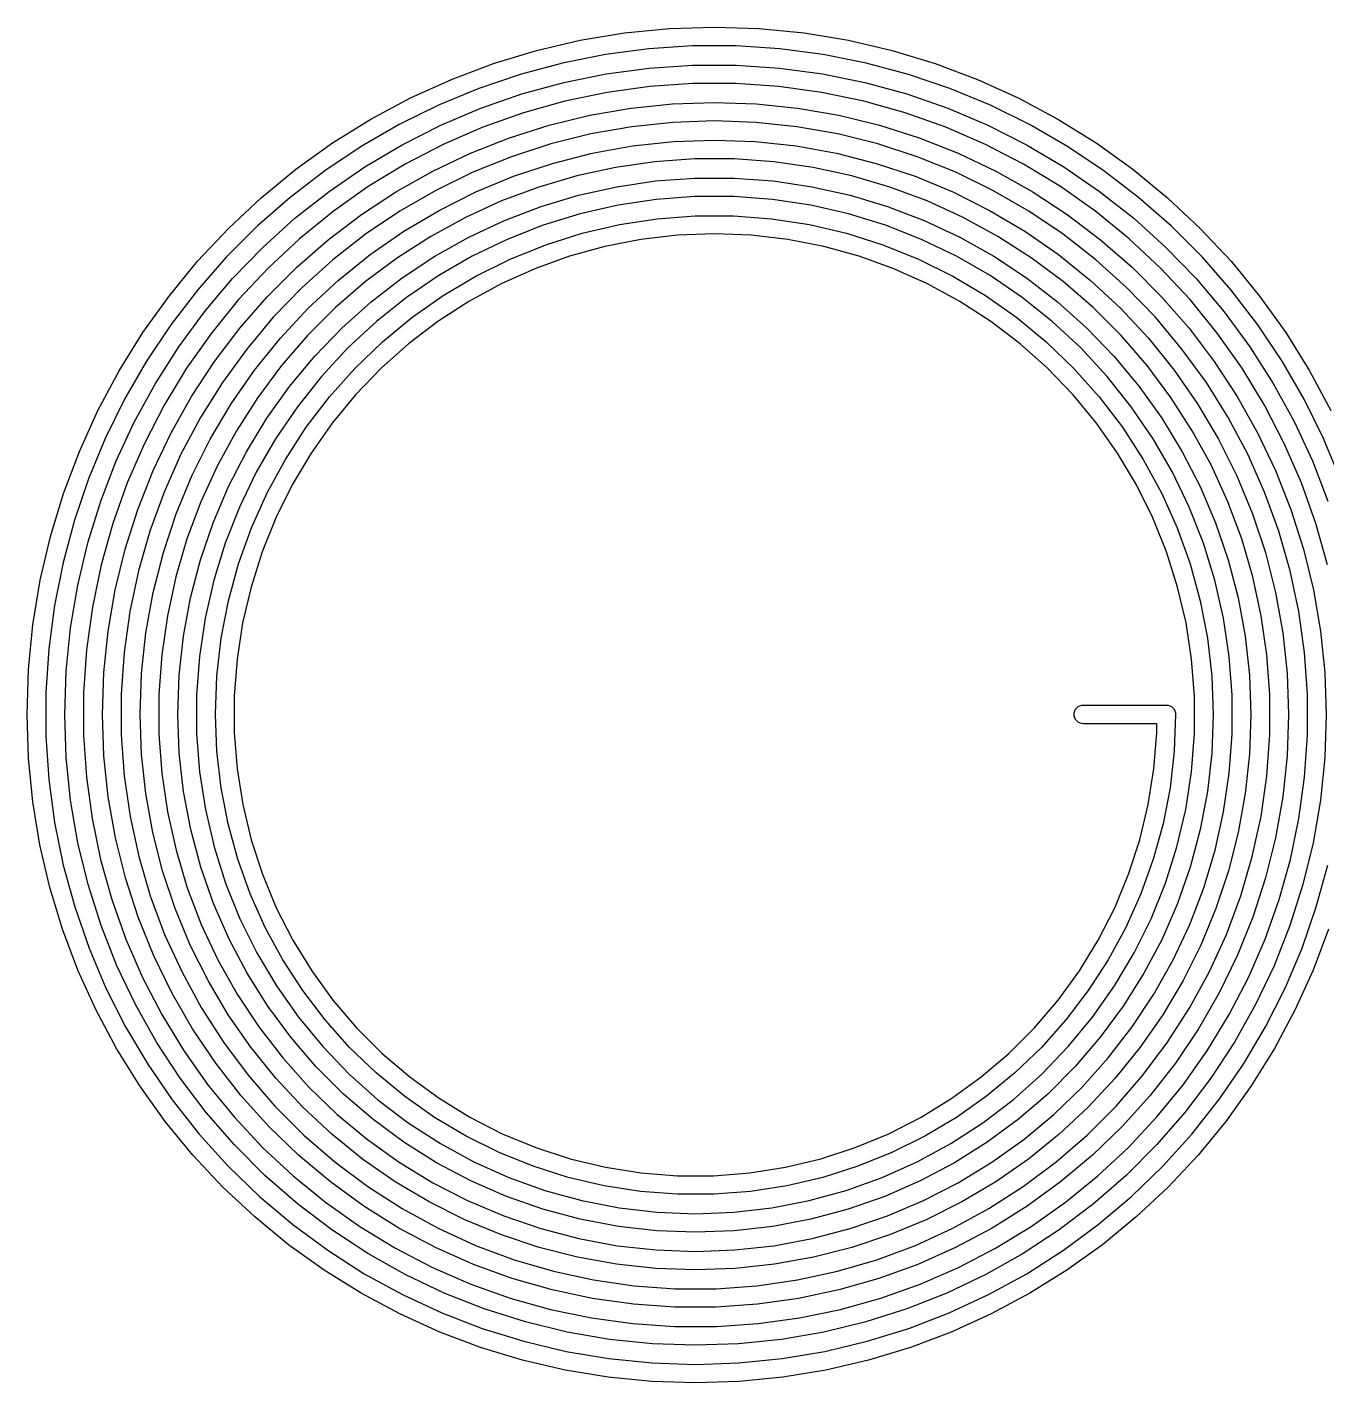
# Model space of a CAD drawing. Extents: x 25 to 275, y -107 to -24.
# Drawn here: x 221.12 to 238.38, y -73.88 to -55.88 of the extents above; entities that cross this region are included whole.
import ezdxf

# ---------------------------------------------------------------- set-up
doc = ezdxf.new("R2010")
doc.units = 0
doc.layers.add('BLACK', color=7, linetype='CONTINUOUS')

msp = doc.modelspace()

# ---------------------------------------------------------------- linework, layer by layer
at = {"layer": 'BLACK', "linetype": 'CONTINUOUS'}
for p, q in [((228.469801, -56.050334), (229.058948, -55.953066)), ((229.058948, -55.953066), (229.653196, -55.894537)), ((229.653196, -55.894537), (230.25, -55.875)), ((230.25, -55.875), (230.846804, -55.894537)), ((230.846804, -55.894537), (231.441052, -55.953066)), ((231.441052, -55.953066), (232.030199, -56.050334)), ((227.888276, -56.185927), (228.469801, -56.050334)), ((229.959463, -56.125), (229.379632, -56.163004)), ((230.540537, -56.125), (229.959463, -56.125)), ((231.120368, -56.163004), (230.540537, -56.125)), ((232.030199, -56.050334), (232.611724, -56.185927)), ((227.316865, -56.359263), (227.888276, -56.185927)), ((228.803528, -56.23885), (228.233619, -56.352212)), ((229.379632, -56.163004), (228.803528, -56.23885)), ((231.696472, -56.23885), (231.120368, -56.163004)), ((232.266381, -56.352212), (231.696472, -56.23885)), ((232.611724, -56.185927), (233.183135, -56.359263)), ((226.758014, -56.569599), (227.316865, -56.359263)), ((227.672343, -56.502605), (227.122106, -56.689386)), ((228.233619, -56.352212), (227.672343, -56.502605)), ((228.250551, -56.609957), (228.815409, -56.495144)), ((228.815409, -56.495144), (229.386675, -56.418316)), ((229.386675, -56.418316), (229.961796, -56.379817)), ((229.961796, -56.379817), (230.538204, -56.379817)), ((230.538204, -56.379817), (231.113325, -56.418316)), ((231.113325, -56.418316), (231.684591, -56.495144)), ((231.684591, -56.495144), (232.249449, -56.609957)), ((232.827657, -56.502605), (232.266381, -56.352212)), ((233.377894, -56.689386), (232.827657, -56.502605)), ((233.183135, -56.359263), (233.741986, -56.569599)), ((226.214116, -56.816036), (226.758014, -56.569599)), ((227.122106, -56.689386), (226.585263, -56.911753)), ((227.694623, -56.762241), (228.250551, -56.609957)), ((229.393038, -56.664048), (228.826171, -56.741963)), ((229.963901, -56.625), (229.393038, -56.664048)), ((230.536099, -56.625), (229.963901, -56.625)), ((231.106962, -56.664048), (230.536099, -56.625)), ((231.673829, -56.741963), (231.106962, -56.664048)), ((232.249449, -56.609957), (232.805377, -56.762241)), ((233.914737, -56.911753), (233.377894, -56.689386)), ((233.741986, -56.569599), (234.285884, -56.816036)), ((225.6875, -57.097518), (226.214116, -56.816036)), ((227.150108, -56.951317), (227.694623, -56.762241)), ((228.265941, -56.85838), (227.714963, -57.012756)), ((228.826171, -56.741963), (228.265941, -56.85838)), ((229.69553, -56.893941), (230.25, -56.875)), ((230.25, -56.875), (230.80447, -56.893941)), ((232.234059, -56.85838), (231.673829, -56.741963)), ((232.785037, -57.012756), (232.234059, -56.85838)), ((232.805377, -56.762241), (233.349892, -56.951317)), ((234.285884, -56.816036), (234.8125, -57.097518)), ((226.585263, -56.911753), (226.064113, -57.168756)), ((226.619438, -57.176341), (227.150108, -56.951317)), ((227.714963, -57.012756), (227.175804, -57.204374)), ((228.057901, -57.176297), (228.59692, -57.044942)), ((228.59692, -57.044942), (229.143646, -56.950677)), ((229.143646, -56.950677), (229.69553, -56.893941)), ((230.80447, -56.893941), (231.356354, -56.950677)), ((231.356354, -56.950677), (231.90308, -57.044942)), ((231.90308, -57.044942), (232.442099, -57.176297)), ((233.324196, -57.204374), (232.785037, -57.012756)), ((233.349892, -56.951317), (233.880562, -57.176341)), ((234.435887, -57.168756), (233.914737, -56.911753)), ((225.180422, -57.41284), (225.6875, -57.097518)), ((226.064113, -57.168756), (225.560887, -57.459294)), ((226.104982, -57.436307), (226.619438, -57.176341)), ((227.175804, -57.204374), (226.650978, -57.432338)), ((227.529103, -57.34413), (228.057901, -57.176297)), ((229.153344, -57.196886), (228.611697, -57.292393)), ((229.700333, -57.139395), (229.153344, -57.196886)), ((230.25, -57.1202), (229.700333, -57.139395)), ((230.799667, -57.139395), (230.25, -57.1202)), ((231.346656, -57.196886), (230.799667, -57.139395)), ((231.888303, -57.292393), (231.346656, -57.196886)), ((232.442099, -57.176297), (232.970897, -57.34413)), ((233.849022, -57.432338), (233.324196, -57.204374)), ((233.880562, -57.176341), (234.395018, -57.436307)), ((234.939113, -57.459294), (234.435887, -57.168756)), ((234.8125, -57.097518), (235.319578, -57.41284)), ((224.695052, -57.760651), (225.180422, -57.41284)), ((227.012991, -57.547658), (227.529103, -57.34413)), ((228.611697, -57.292393), (228.078033, -57.42545)), ((229.164849, -57.452612), (229.706039, -57.394428)), ((229.706039, -57.394428), (230.25, -57.375)), ((230.25, -57.375), (230.793961, -57.394428)), ((230.793961, -57.394428), (231.335151, -57.452612)), ((232.421967, -57.42545), (231.888303, -57.292393)), ((232.970897, -57.34413), (233.487009, -57.547658)), ((235.319578, -57.41284), (235.804948, -57.760651)), ((225.560887, -57.459294), (225.077741, -57.782121)), ((225.60904, -57.730054), (226.104982, -57.436307)), ((226.650978, -57.432338), (226.142933, -57.695586)), ((226.511972, -57.785933), (227.012991, -57.547658)), ((227.55495, -57.59541), (227.044997, -57.801445)), ((228.078033, -57.42545), (227.55495, -57.59541)), ((228.101789, -57.683866), (228.62919, -57.549255)), ((228.62919, -57.549255), (229.164849, -57.452612)), ((231.335151, -57.452612), (231.87081, -57.549255)), ((231.87081, -57.549255), (232.398211, -57.683866)), ((232.94505, -57.59541), (232.421967, -57.42545)), ((233.455003, -57.801445), (232.94505, -57.59541)), ((233.487009, -57.547658), (233.988028, -57.785933)), ((234.357067, -57.695586), (233.849022, -57.432338)), ((234.395018, -57.436307), (234.89096, -57.730054)), ((235.422259, -57.782121), (234.939113, -57.459294)), ((224.233469, -58.139462), (224.695052, -57.760651)), ((225.133825, -58.056271), (225.60904, -57.730054)), ((226.142933, -57.695586), (225.654036, -57.99289)), ((227.585336, -57.855758), (228.101789, -57.683866)), ((228.93971, -57.737553), (228.424952, -57.849531)), ((229.461146, -57.662581), (228.93971, -57.737553)), ((229.986601, -57.625), (229.461146, -57.662581)), ((230.513399, -57.625), (229.986601, -57.625)), ((231.038854, -57.662581), (230.513399, -57.625)), ((231.56029, -57.737553), (231.038854, -57.662581)), ((232.075048, -57.849531), (231.56029, -57.737553)), ((232.398211, -57.683866), (232.914664, -57.855758)), ((234.845964, -57.99289), (234.357067, -57.695586)), ((234.89096, -57.730054), (235.366175, -58.056271)), ((235.804948, -57.760651), (236.266531, -58.139462)), ((225.077741, -57.782121), (224.616744, -58.135857)), ((226.02838, -58.057842), (226.511972, -57.785933)), ((227.044997, -57.801445), (226.550658, -58.04255)), ((227.082461, -58.064056), (227.585336, -57.855758)), ((228.424952, -57.849531), (227.919493, -57.997947)), ((228.955837, -57.99352), (229.47073, -57.917743)), ((229.47073, -57.917743), (229.989781, -57.879753)), ((229.989781, -57.879753), (230.510219, -57.879753)), ((230.510219, -57.879753), (231.02927, -57.917743)), ((231.02927, -57.917743), (231.544163, -57.99352)), ((232.580507, -57.997947), (232.075048, -57.849531)), ((232.914664, -57.855758), (233.417539, -58.064056)), ((233.949342, -58.04255), (233.455003, -57.801445)), ((233.988028, -57.785933), (234.47162, -58.057842)), ((235.883256, -58.135857), (235.422259, -57.782121)), ((223.797651, -58.547651), (224.233469, -58.139462)), ((224.616744, -58.135857), (224.179869, -58.518987)), ((224.68146, -58.4135), (225.133825, -58.056271)), ((225.654036, -57.99289), (225.186569, -58.322865)), ((225.564472, -58.36212), (226.02838, -58.057842)), ((226.550658, -58.04255), (226.074342, -58.317551)), ((226.595726, -58.307698), (227.082461, -58.064056)), ((227.919493, -57.997947), (227.42591, -58.182044)), ((227.949477, -58.256617), (228.44785, -58.106679)), ((228.44785, -58.106679), (228.955837, -57.99352)), ((229.992756, -58.125), (229.479706, -58.163448)), ((230.507244, -58.125), (229.992756, -58.125)), ((231.020294, -58.163448), (230.507244, -58.125)), ((231.544163, -57.99352), (232.05215, -58.106679)), ((232.05215, -58.106679), (232.550523, -58.256617)), ((233.07409, -58.182044), (232.580507, -57.997947)), ((233.417539, -58.064056), (233.904274, -58.307698)), ((234.425658, -58.317551), (233.949342, -58.04255)), ((234.47162, -58.057842), (234.935528, -58.36212)), ((235.313431, -58.322865), (234.845964, -57.99289)), ((235.366175, -58.056271), (235.81854, -58.4135)), ((236.320131, -58.518987), (235.883256, -58.135857)), ((236.266531, -58.139462), (236.702349, -58.547651)), ((226.074342, -58.317551), (225.61837, -58.625108)), ((226.127614, -58.585442), (226.595726, -58.307698)), ((227.42591, -58.182044), (226.946718, -58.400884)), ((227.463379, -58.442533), (227.949477, -58.256617)), ((228.970963, -58.240128), (228.469374, -58.354613)), ((229.479706, -58.163448), (228.970963, -58.240128)), ((231.529037, -58.240128), (231.020294, -58.163448)), ((232.030626, -58.354613), (231.529037, -58.240128)), ((232.550523, -58.256617), (233.036621, -58.442533)), ((233.553282, -58.400884), (233.07409, -58.182044)), ((233.904274, -58.307698), (234.372386, -58.585442)), ((234.88163, -58.625108), (234.425658, -58.317551)), ((224.253965, -58.800146), (224.68146, -58.4135)), ((225.186569, -58.322865), (224.742709, -58.683972)), ((225.12241, -58.697346), (225.564472, -58.36212)), ((226.946718, -58.400884), (226.484359, -58.653351)), ((226.992148, -58.663437), (227.463379, -58.442533)), ((228.469374, -58.354613), (227.977742, -58.506261)), ((228.494498, -58.611821), (228.988659, -58.496182)), ((228.988659, -58.496182), (229.490222, -58.418711)), ((229.490222, -58.418711), (229.996244, -58.379862)), ((229.996244, -58.379862), (230.503756, -58.379862)), ((230.503756, -58.379862), (231.009778, -58.418711)), ((231.009778, -58.418711), (231.511341, -58.496182)), ((231.511341, -58.496182), (232.005502, -58.611821)), ((232.522258, -58.506261), (232.030626, -58.354613)), ((233.036621, -58.442533), (233.507852, -58.663437)), ((234.015641, -58.653351), (233.553282, -58.400884)), ((234.935528, -58.36212), (235.37759, -58.697346)), ((235.757291, -58.683972), (235.313431, -58.322865)), ((235.81854, -58.4135), (236.246035, -58.800146)), ((223.389462, -58.983469), (223.797651, -58.547651)), ((224.179869, -58.518987), (223.768987, -58.929869)), ((225.61837, -58.625108), (225.184962, -58.963723)), ((225.680508, -58.895873), (226.127614, -58.585442)), ((226.484359, -58.653351), (226.041189, -58.938159)), ((226.5383, -58.918149), (226.992148, -58.663437)), ((227.977742, -58.506261), (227.498818, -58.694225)), ((228.010638, -58.764947), (228.494498, -58.611821)), ((229.76164, -58.639037), (229.276146, -58.695085)), ((230.25, -58.620318), (229.76164, -58.639037)), ((230.73836, -58.639037), (230.25, -58.620318)), ((231.223854, -58.695085), (230.73836, -58.639037)), ((232.005502, -58.611821), (232.489362, -58.764947)), ((233.001182, -58.694225), (232.522258, -58.506261)), ((233.507852, -58.663437), (233.9617, -58.918149)), ((234.458811, -58.938159), (234.015641, -58.653351)), ((234.372386, -58.585442), (234.819492, -58.895873)), ((235.315038, -58.963723), (234.88163, -58.625108)), ((236.731013, -58.929869), (236.320131, -58.518987)), ((236.702349, -58.547651), (237.110538, -58.983469)), ((223.853251, -59.214482), (224.253965, -58.800146)), ((224.742709, -58.683972), (224.324526, -59.074526)), ((224.704256, -59.061958), (225.12241, -58.697346)), ((227.498818, -58.694225), (227.03528, -58.917453)), ((227.53992, -58.954664), (228.010638, -58.764947)), ((228.796367, -58.788133), (228.325119, -58.917634)), ((229.276146, -58.695085), (228.796367, -58.788133)), ((231.703633, -58.788133), (231.223854, -58.695085)), ((232.174881, -58.917634), (231.703633, -58.788133)), ((232.489362, -58.764947), (232.96008, -58.954664)), ((233.46472, -58.917453), (233.001182, -58.694225)), ((235.37759, -58.697346), (235.795744, -59.061958)), ((236.175474, -59.074526), (235.757291, -58.683972)), ((236.246035, -58.800146), (236.646749, -59.214482)), ((223.010651, -59.445052), (223.389462, -58.983469)), ((223.768987, -58.929869), (223.385857, -59.366744)), ((225.184962, -58.963723), (224.776231, -59.331746)), ((225.256687, -59.237409), (225.680508, -58.895873)), ((226.041189, -58.938159), (225.619466, -59.253857)), ((226.104255, -59.205311), (226.5383, -58.918149)), ((227.03528, -58.917453), (226.58972, -59.174698)), ((227.085106, -59.179856), (227.53992, -58.954664)), ((228.325119, -58.917634), (227.865166, -59.082829)), ((232.634834, -59.082829), (232.174881, -58.917634)), ((232.96008, -58.954664), (233.414894, -59.179856)), ((233.91028, -59.174698), (233.46472, -58.917453)), ((233.9617, -58.918149), (234.395745, -59.205311)), ((234.880534, -59.253857), (234.458811, -58.938159)), ((234.819492, -58.895873), (235.243313, -59.237409)), ((235.723769, -59.331746), (235.315038, -58.963723)), ((237.114143, -59.366744), (236.731013, -58.929869)), ((237.110538, -58.983469), (237.489349, -59.445052)), ((223.481105, -59.654657), (223.853251, -59.214482)), ((224.324526, -59.074526), (223.933972, -59.492709)), ((224.311958, -59.454256), (224.704256, -59.061958)), ((225.69233, -59.523389), (226.104255, -59.205311)), ((226.58972, -59.174698), (226.164629, -59.464519)), ((226.648865, -59.439204), (227.085106, -59.179856)), ((227.865166, -59.082829), (227.419209, -59.282749)), ((233.080791, -59.282749), (232.634834, -59.082829)), ((233.414894, -59.179856), (233.851135, -59.439204)), ((234.335371, -59.464519), (233.91028, -59.174698)), ((234.395745, -59.205311), (234.80767, -59.523389)), ((235.795744, -59.061958), (236.188042, -59.454256)), ((236.566028, -59.492709), (236.175474, -59.074526)), ((236.646749, -59.214482), (237.018895, -59.654657)), ((223.385857, -59.366744), (223.032121, -59.827741)), ((224.776231, -59.331746), (224.394167, -59.727385)), ((224.858311, -59.608311), (225.256687, -59.237409)), ((225.619466, -59.253857), (225.221339, -59.598837)), ((227.419209, -59.282749), (226.989863, -59.516219)), ((233.510137, -59.516219), (233.080791, -59.282749)), ((235.278661, -59.598837), (234.880534, -59.253857)), ((235.243313, -59.237409), (235.641689, -59.608311)), ((236.105833, -59.727385), (235.723769, -59.331746)), ((237.467879, -59.827741), (237.114143, -59.366744)), ((222.66284, -59.930422), (223.010651, -59.445052)), ((223.933972, -59.492709), (223.572865, -59.936569)), ((223.947346, -59.87241), (224.311958, -59.454256)), ((225.304721, -59.870688), (225.69233, -59.523389)), ((226.164629, -59.464519), (225.762386, -59.785298)), ((226.233757, -59.731185), (226.648865, -59.439204)), ((226.989863, -59.516219), (226.57965, -59.781871)), ((233.92035, -59.781871), (233.510137, -59.516219)), ((233.851135, -59.439204), (234.266243, -59.731185)), ((234.737614, -59.785298), (234.335371, -59.464519)), ((234.80767, -59.523389), (235.195279, -59.870688)), ((236.188042, -59.454256), (236.552654, -59.87241)), ((236.927135, -59.936569), (236.566028, -59.492709)), ((237.489349, -59.445052), (237.83716, -59.930422)), ((223.139192, -60.118706), (223.481105, -59.654657)), ((224.394167, -59.727385), (224.040633, -60.148711)), ((224.487409, -60.006687), (224.858311, -59.608311)), ((225.221339, -59.598837), (224.848837, -59.971339)), ((225.842217, -60.054085), (226.233757, -59.731185)), ((234.266243, -59.731185), (234.657783, -60.054085)), ((235.651163, -59.971339), (235.278661, -59.598837)), ((235.641689, -59.608311), (236.012591, -60.006687)), ((236.459367, -60.148711), (236.105833, -59.727385)), ((237.018895, -59.654657), (237.360808, -60.118706)), ((222.347518, -60.4375), (222.66284, -59.930422)), ((223.032121, -59.827741), (222.709294, -60.310887)), ((223.572865, -59.936569), (223.24289, -60.404036)), ((223.61212, -60.314472), (223.947346, -59.87241)), ((224.943498, -60.245353), (225.304721, -59.870688)), ((225.762386, -59.785298), (225.385239, -60.135239)), ((226.57965, -59.781871), (226.190976, -60.078144)), ((234.309024, -60.078144), (233.92035, -59.781871)), ((235.114761, -60.135239), (234.737614, -59.785298)), ((235.195279, -59.870688), (235.556502, -60.245353)), ((236.552654, -59.87241), (236.88788, -60.314472)), ((237.25711, -60.404036), (236.927135, -59.936569)), ((237.790706, -60.310887), (237.467879, -59.827741)), ((237.83716, -59.930422), (238.152482, -60.4375)), ((222.829036, -60.604556), (223.139192, -60.118706)), ((224.145873, -60.430508), (224.487409, -60.006687)), ((224.848837, -59.971339), (224.503857, -60.369466)), ((225.476544, -60.40601), (225.842217, -60.054085)), ((226.190976, -60.078144), (225.826121, -60.403301)), ((234.673879, -60.403301), (234.309024, -60.078144)), ((234.657783, -60.054085), (235.023456, -60.40601)), ((235.996143, -60.369466), (235.651163, -59.971339)), ((236.012591, -60.006687), (236.354127, -60.430508)), ((237.360808, -60.118706), (237.670964, -60.604556)), ((224.040633, -60.148711), (223.71735, -60.593672)), ((224.610588, -60.645387), (224.943498, -60.245353)), ((225.385239, -60.135239), (225.035298, -60.512386)), ((235.464702, -60.512386), (235.114761, -60.135239)), ((235.556502, -60.245353), (235.889412, -60.645387)), ((236.78265, -60.593672), (236.459367, -60.148711)), ((222.066036, -60.964116), (222.347518, -60.4375)), ((222.709294, -60.310887), (222.418756, -60.814113)), ((223.24289, -60.404036), (222.945586, -60.892933)), ((223.307842, -60.77838), (223.61212, -60.314472)), ((223.835442, -60.877614), (224.145873, -60.430508)), ((224.503857, -60.369466), (224.188159, -60.791189)), ((225.138884, -60.784894), (225.476544, -60.40601)), ((225.826121, -60.403301), (225.487228, -60.755434)), ((235.012772, -60.755434), (234.673879, -60.403301)), ((235.023456, -60.40601), (235.361116, -60.784894)), ((236.311841, -60.791189), (235.996143, -60.369466)), ((236.354127, -60.430508), (236.664558, -60.877614)), ((236.88788, -60.314472), (237.192158, -60.77838)), ((237.554414, -60.892933), (237.25711, -60.404036)), ((238.081244, -60.814113), (237.790706, -60.310887)), ((238.152482, -60.4375), (238.433964, -60.964116)), ((222.552025, -61.110038), (222.829036, -60.604556)), ((223.71735, -60.593672), (223.425893, -61.0601)), ((224.307766, -61.068655), (224.610588, -60.645387)), ((225.035298, -60.512386), (224.714519, -60.914629)), ((235.785481, -60.914629), (235.464702, -60.512386)), ((235.889412, -60.645387), (236.192234, -61.068655)), ((237.074107, -61.0601), (236.78265, -60.593672)), ((237.670964, -60.604556), (237.947975, -61.110038)), ((222.418756, -60.814113), (222.161753, -61.335263)), ((223.035933, -61.261972), (223.307842, -60.77838)), ((224.188159, -60.791189), (223.903351, -61.234359)), ((224.831218, -61.188514), (225.138884, -60.784894)), ((225.487228, -60.755434), (225.176284, -61.132475)), ((235.323716, -61.132475), (235.012772, -60.755434)), ((235.361116, -60.784894), (235.668782, -61.188514)), ((236.596649, -61.234359), (236.311841, -60.791189)), ((237.192158, -60.77838), (237.464067, -61.261972)), ((238.338247, -61.335263), (238.081244, -60.814113)), ((221.819599, -61.508014), (222.066036, -60.964116)), ((222.945586, -60.892933), (222.682338, -61.400978)), ((223.557698, -61.345726), (223.835442, -60.877614)), ((224.714519, -60.914629), (224.424698, -61.33972)), ((236.075302, -61.33972), (235.785481, -60.914629)), ((236.664558, -60.877614), (236.942302, -61.345726)), ((237.817662, -61.400978), (237.554414, -60.892933)), ((222.309395, -61.632893), (222.552025, -61.110038)), ((223.425893, -61.0601), (223.167683, -61.545723)), ((224.036648, -61.512898), (224.307766, -61.068655)), ((224.555351, -61.614501), (224.831218, -61.188514)), ((225.176284, -61.132475), (224.895115, -61.532212)), ((235.604885, -61.532212), (235.323716, -61.132475)), ((235.668782, -61.188514), (235.944649, -61.614501)), ((236.192234, -61.068655), (236.463352, -61.512898)), ((237.332317, -61.545723), (237.074107, -61.0601)), ((237.947975, -61.110038), (238.190605, -61.632893)), ((222.161753, -61.335263), (221.939386, -61.872106)), ((222.797658, -61.762991), (223.035933, -61.261972)), ((223.314056, -61.832461), (223.557698, -61.345726)), ((223.903351, -61.234359), (223.650884, -61.696718)), ((224.424698, -61.33972), (224.167453, -61.78528)), ((236.332547, -61.78528), (236.075302, -61.33972)), ((236.849116, -61.696718), (236.596649, -61.234359)), ((236.942302, -61.345726), (237.185944, -61.832461)), ((237.464067, -61.261972), (237.702342, -61.762991)), ((238.560614, -61.872106), (238.338247, -61.335263)), ((221.609263, -62.066865), (221.819599, -61.508014)), ((222.682338, -61.400978), (222.454374, -61.925804)), ((223.167683, -61.545723), (222.943977, -62.048175)), ((223.798681, -61.975746), (224.036648, -61.512898)), ((224.895115, -61.532212), (224.645371, -61.952299)), ((235.854629, -61.952299), (235.604885, -61.532212)), ((236.463352, -61.512898), (236.701319, -61.975746)), ((237.556023, -62.048175), (237.332317, -61.545723)), ((238.045626, -61.925804), (237.817662, -61.400978)), ((222.102229, -62.170786), (222.309395, -61.632893)), ((223.650884, -61.696718), (223.432044, -62.17591)), ((224.312903, -62.060356), (224.555351, -61.614501)), ((235.944649, -61.614501), (236.187097, -62.060356)), ((237.067956, -62.17591), (236.849116, -61.696718)), ((238.190605, -61.632893), (238.397771, -62.170786)), ((221.939386, -61.872106), (221.752605, -62.422343)), ((222.59413, -62.279103), (222.797658, -61.762991)), ((223.105758, -62.335336), (223.314056, -61.832461)), ((224.167453, -61.78528), (223.944225, -62.248818)), ((236.555775, -62.248818), (236.332547, -61.78528)), ((237.185944, -61.832461), (237.394242, -62.335336)), ((237.702342, -61.762991), (237.90587, -62.279103)), ((221.435927, -62.638276), (221.609263, -62.066865)), ((222.454374, -61.925804), (222.262756, -62.464963)), ((222.943977, -62.048175), (222.755865, -62.565008)), ((223.595135, -62.45473), (223.798681, -61.975746)), ((224.105296, -62.523462), (224.312903, -62.060356)), ((224.645371, -61.952299), (224.428517, -62.390272)), ((236.071483, -62.390272), (235.854629, -61.952299)), ((236.187097, -62.060356), (236.394704, -62.523462)), ((236.701319, -61.975746), (236.904865, -62.45473)), ((237.744135, -62.565008), (237.556023, -62.048175)), ((238.237244, -62.464963), (238.045626, -61.925804)), ((221.931453, -62.721315), (222.102229, -62.170786)), ((222.426297, -62.807901), (222.59413, -62.279103)), ((223.432044, -62.17591), (223.247947, -62.669493)), ((223.944225, -62.248818), (223.756261, -62.727742)), ((236.743739, -62.727742), (236.555775, -62.248818)), ((237.252053, -62.669493), (237.067956, -62.17591)), ((237.90587, -62.279103), (238.073703, -62.807901)), ((221.752605, -62.422343), (221.602212, -62.983619)), ((222.933866, -62.851789), (223.105758, -62.335336)), ((223.427096, -62.947294), (223.595135, -62.45473)), ((224.428517, -62.390272), (224.245826, -62.84356)), ((236.254174, -62.84356), (236.071483, -62.390272)), ((236.904865, -62.45473), (237.072904, -62.947294)), ((237.394242, -62.335336), (237.566134, -62.851789)), ((221.300334, -63.219801), (221.435927, -62.638276)), ((222.262756, -62.464963), (222.10838, -63.015941)), ((222.755865, -62.565008), (222.604264, -63.093704)), ((223.933749, -63.001101), (224.105296, -62.523462)), ((236.394704, -62.523462), (236.566251, -63.001101)), ((237.895736, -63.093704), (237.744135, -62.565008)), ((238.39162, -63.015941), (238.237244, -62.464963)), ((221.79783, -63.282021), (221.931453, -62.721315)), ((222.294942, -63.34692), (222.426297, -62.807901)), ((223.247947, -62.669493), (223.099531, -63.174952)), ((223.756261, -62.727742), (223.604613, -63.219374)), ((236.895387, -63.219374), (236.743739, -62.727742)), ((237.400469, -63.174952), (237.252053, -62.669493)), ((238.073703, -62.807901), (238.205058, -63.34692)), ((221.602212, -62.983619), (221.48885, -63.553528)), ((222.799255, -63.37919), (222.933866, -62.851789)), ((223.295459, -63.45081), (223.427096, -62.947294)), ((224.245826, -62.84356), (224.098369, -63.309502)), ((236.401631, -63.309502), (236.254174, -62.84356)), ((237.072904, -62.947294), (237.204541, -63.45081)), ((237.566134, -62.851789), (237.700745, -63.37919)), ((222.10838, -63.015941), (221.991963, -63.576171)), ((222.604264, -63.093704), (222.489912, -63.631687)), ((223.099531, -63.174952), (222.987553, -63.68971)), ((223.799268, -63.490471), (223.933749, -63.001101)), ((236.566251, -63.001101), (236.700732, -63.490471)), ((237.512447, -63.68971), (237.400469, -63.174952)), ((238.010088, -63.631687), (237.895736, -63.093704)), ((221.203066, -63.808948), (221.300334, -63.219801)), ((221.701957, -63.8504), (221.79783, -63.282021)), ((222.200677, -63.893646), (222.294942, -63.34692)), ((223.604613, -63.219374), (223.490128, -63.720963)), ((224.098369, -63.309502), (223.987013, -63.785365)), ((236.512987, -63.785365), (236.401631, -63.309502)), ((237.009872, -63.720963), (236.895387, -63.219374)), ((238.205058, -63.34692), (238.299323, -63.893646)), ((222.702612, -63.914849), (222.799255, -63.37919)), ((223.200929, -63.962592), (223.295459, -63.45081)), ((223.702642, -63.988698), (223.799268, -63.490471)), ((236.700732, -63.490471), (236.797358, -63.988698)), ((237.204541, -63.45081), (237.299071, -63.962592)), ((237.700745, -63.37919), (237.797388, -63.914849)), ((221.48885, -63.553528), (221.413004, -64.129632)), ((221.991963, -63.576171), (221.914048, -64.143038)), ((222.489912, -63.631687), (222.413366, -64.176337)), ((222.987553, -63.68971), (222.912581, -64.211146)), ((237.587419, -64.211146), (237.512447, -63.68971)), ((238.086634, -64.176337), (238.010088, -63.631687)), ((221.144537, -64.403196), (221.203066, -63.808948)), ((221.644261, -64.423914), (221.701957, -63.8504)), ((222.143941, -64.44553), (222.200677, -63.893646)), ((223.490128, -63.720963), (223.413448, -64.229706)), ((223.987013, -63.785365), (223.912411, -64.268356)), ((236.587589, -64.268356), (236.512987, -63.785365)), ((237.086552, -64.229706), (237.009872, -63.720963)), ((238.299323, -63.893646), (238.356059, -64.44553)), ((222.644428, -64.456039), (222.702612, -63.914849)), ((223.144007, -64.479908), (223.200929, -63.962592)), ((223.644439, -64.492861), (223.702642, -63.988698)), ((236.797358, -63.988698), (236.855561, -64.492861)), ((237.299071, -63.962592), (237.355993, -64.479908)), ((237.797388, -63.914849), (237.855572, -64.456039)), ((221.413004, -64.129632), (221.375, -64.709463)), ((221.914048, -64.143038), (221.875, -64.713901)), ((222.413366, -64.176337), (222.375, -64.724999)), ((222.912581, -64.211146), (222.875, -64.736601)), ((223.413448, -64.229706), (223.375, -64.742756)), ((237.125, -64.742756), (237.086552, -64.229706)), ((237.625, -64.736601), (237.587419, -64.211146)), ((238.125, -64.724999), (238.086634, -64.176337)), ((221.125, -65), (221.144537, -64.403196)), ((221.625, -65), (221.644261, -64.423914)), ((223.912411, -64.268356), (223.875, -64.755641)), ((236.625, -64.755641), (236.587589, -64.268356)), ((222.125, -65), (222.143941, -64.44553)), ((222.625, -65), (222.644428, -64.456039)), ((223.125, -65), (223.144007, -64.479908)), ((223.625, -65), (223.644439, -64.492861)), ((236.855561, -64.492861), (236.875, -65)), ((237.355993, -64.479908), (237.375, -65)), ((237.855572, -64.456039), (237.875, -65)), ((238.356059, -64.44553), (238.375, -65)), ((221.375, -64.709463), (221.375, -65)), ((221.875, -64.713901), (221.875, -65)), ((222.375, -64.724999), (222.375, -65)), ((222.875, -64.736601), (222.875, -65)), ((223.375, -64.742756), (223.375, -65)), ((223.875, -64.755641), (223.875, -65)), ((236.625, -65), (236.625, -64.755641)), ((237.125, -65), (237.125, -64.742756)), ((237.625, -65), (237.625, -64.736601)), ((238.125, -65), (238.125, -64.724999)), ((235.027402, -64.975614), (235.046066, -64.930554)), ((235.027402, -65.024386), (235.027402, -64.975614)), ((235.046066, -64.930554), (235.080554, -64.896066)), ((235.080554, -64.896066), (235.125614, -64.877402)), ((235.125614, -64.877402), (235.15, -64.875)), ((235.15, -64.875), (236.25, -64.875)), ((236.25, -64.875), (236.274386, -64.877402)), ((236.274386, -64.877402), (236.276153, -64.878134)), ((236.276153, -64.878134), (236.277815, -64.878134)), ((236.277815, -64.878134), (236.288031, -64.883054)), ((236.288031, -64.883054), (236.319446, -64.896066)), ((236.319446, -64.896066), (236.323528, -64.900148)), ((236.323528, -64.900148), (236.327936, -64.902271)), ((236.327936, -64.902271), (236.336933, -64.913553)), ((236.336933, -64.913553), (236.353934, -64.930554)), ((236.353934, -64.930554), (236.357655, -64.939538)), ((236.357655, -64.939538), (236.362621, -64.945765)), ((236.362621, -64.945765), (236.36555, -64.958598)), ((236.36555, -64.958598), (236.372598, -64.975614)), ((236.372598, -64.975614), (236.372598, -64.989476)), ((221.144002, -65.580453), (221.125, -65)), ((221.375, -65), (221.375, -65.288365)), ((221.644524, -65.57153), (221.625, -65)), ((221.875, -65), (221.875, -65.277558)), ((222.144183, -65.549332), (222.125, -65)), ((222.375, -65), (222.375, -65.272328)), ((222.643791, -65.526126), (222.625, -65)), ((222.875, -65), (222.875, -65.260393)), ((223.144224, -65.513769), (223.125, -65)), ((223.375, -65), (223.375, -65.253942)), ((223.643706, -65.488001), (223.625, -65)), ((223.875, -65), (223.875, -65.240652)), ((235.046066, -65.069446), (235.027402, -65.024386)), ((235.080554, -65.103934), (235.046066, -65.069446)), ((235.125614, -65.122598), (235.080554, -65.103934)), ((235.15, -65.125), (235.125614, -65.122598)), ((236.125, -65.125), (235.15, -65.125)), ((236.125, -65.240652), (236.125, -65.125)), ((236.375, -65), (236.356294, -65.488001)), ((236.372598, -64.989476), (236.375, -65)), ((236.625, -65.253942), (236.625, -65)), ((236.875, -65), (236.855776, -65.513769)), ((237.125, -65.260393), (237.125, -65)), ((237.375, -65), (237.356209, -65.526126)), ((237.625, -65.272328), (237.625, -65)), ((237.875, -65), (237.855817, -65.549332)), ((238.125, -65.277558), (238.125, -65)), ((238.375, -65), (238.355476, -65.57153)), ((221.375, -65.288365), (221.413522, -65.863808)), ((221.875, -65.277558), (221.912883, -65.831381)), ((222.375, -65.272328), (222.413855, -65.815595)), ((222.875, -65.260393), (222.913015, -65.77979)), ((223.375, -65.253942), (223.413878, -65.760336)), ((223.875, -65.240652), (223.912762, -65.720472)), ((236.087238, -65.720472), (236.125, -65.240652)), ((236.586122, -65.760336), (236.625, -65.253942)), ((237.086985, -65.77979), (237.125, -65.260393)), ((237.586145, -65.815595), (237.625, -65.272328)), ((238.087117, -65.831381), (238.125, -65.277558)), ((223.201788, -66.024666), (223.144224, -65.513769)), ((223.699712, -65.973139), (223.643706, -65.488001)), ((236.356294, -65.488001), (236.300288, -65.973139)), ((236.855776, -65.513769), (236.798212, -66.024666)), ((221.200927, -66.15842), (221.144002, -65.580453)), ((221.703005, -66.140396), (221.644524, -65.57153)), ((222.201639, -66.095988), (222.144183, -65.549332)), ((222.700067, -66.049572), (222.643791, -65.526126)), ((237.356209, -65.526126), (237.299933, -66.049572)), ((237.855817, -65.549332), (237.798361, -66.095988)), ((238.355476, -65.57153), (238.296995, -66.140396)), ((221.413522, -65.863808), (221.490392, -66.435392)), ((221.912883, -65.831381), (221.988471, -66.381327)), ((222.413855, -65.815595), (222.491367, -66.354706)), ((222.913015, -65.77979), (222.988842, -66.295027)), ((223.413878, -65.760336), (223.491406, -66.262267)), ((223.912762, -65.720472), (223.988055, -66.19585)), ((236.011945, -66.19585), (236.087238, -65.720472)), ((236.508594, -66.262267), (236.586122, -65.760336)), ((237.011158, -66.295027), (237.086985, -65.77979)), ((237.508633, -66.354706), (237.586145, -65.815595)), ((238.011529, -66.381327), (238.087117, -65.831381)), ((222.793542, -66.567669), (222.700067, -66.049572)), ((223.297371, -66.529831), (223.201788, -66.024666)), ((223.792692, -66.452566), (223.699712, -65.973139)), ((236.300288, -65.973139), (236.207308, -66.452566)), ((236.798212, -66.024666), (236.702629, -66.529831)), ((237.299933, -66.049572), (237.206458, -66.567669)), ((221.295531, -66.731427), (221.200927, -66.15842)), ((221.800171, -66.703944), (221.703005, -66.140396)), ((222.297088, -66.637305), (222.201639, -66.095988)), ((223.988055, -66.19585), (224.100413, -66.663856)), ((235.899587, -66.663856), (236.011945, -66.19585)), ((237.798361, -66.095988), (237.702912, -66.637305)), ((238.296995, -66.140396), (238.199829, -66.703944)), ((221.988471, -66.381327), (222.101413, -66.924833)), ((222.491367, -66.354706), (222.607142, -66.886914)), ((222.988842, -66.295027), (223.102076, -66.803354)), ((223.491406, -66.262267), (223.607129, -66.756792)), ((236.392871, -66.756792), (236.508594, -66.262267)), ((236.897924, -66.803354), (237.011158, -66.295027)), ((237.392858, -66.886914), (237.508633, -66.354706)), ((237.898587, -66.924833), (238.011529, -66.381327)), ((221.490392, -66.435392), (221.605269, -67.000566)), ((222.923739, -67.077778), (222.793542, -66.567669)), ((223.430437, -67.026442), (223.297371, -66.529831)), ((223.922098, -66.923469), (223.792692, -66.452566)), ((236.207308, -66.452566), (236.077902, -66.923469)), ((236.702629, -66.529831), (236.569563, -67.026442)), ((237.206458, -66.567669), (237.076261, -67.077778)), ((221.427408, -67.297019), (221.295531, -66.731427)), ((221.935568, -67.259548), (221.800171, -66.703944)), ((222.430064, -67.170644), (222.297088, -66.637305)), ((223.607129, -66.756792), (223.760369, -67.241006)), ((224.100413, -66.663856), (224.249144, -67.121603)), ((235.750856, -67.121603), (235.899587, -66.663856)), ((236.239631, -67.241006), (236.392871, -66.756792)), ((237.702912, -66.637305), (237.569936, -67.170644)), ((238.199829, -66.703944), (238.064432, -67.259548)), ((222.101413, -66.924833), (222.251182, -67.459364)), ((222.607142, -66.886914), (222.760589, -67.409507)), ((223.102076, -66.803354), (223.252114, -67.302059)), ((224.087172, -67.383084), (223.922098, -66.923469)), ((236.077902, -66.923469), (235.912828, -67.383084)), ((236.747886, -67.302059), (236.897924, -66.803354)), ((237.239411, -67.409507), (237.392858, -66.886914)), ((237.748818, -67.459364), (237.898587, -66.924833)), ((221.605269, -67.000566), (221.757638, -67.556805)), ((223.089996, -67.577298), (222.923739, -67.077778)), ((223.600243, -67.51172), (223.430437, -67.026442)), ((224.249144, -67.121603), (224.433331, -67.566269)), ((235.566669, -67.566269), (235.750856, -67.121603)), ((236.569563, -67.026442), (236.399757, -67.51172)), ((237.076261, -67.077778), (236.910004, -67.577298)), ((238.242362, -67.556805), (238.394731, -67.000566)), ((221.595995, -67.852775), (221.427408, -67.297019)), ((222.108565, -67.804617), (221.935568, -67.259548)), ((222.599921, -67.693409), (222.430064, -67.170644)), ((223.252114, -67.302059), (223.438155, -67.788482)), ((223.760369, -67.241006), (223.950224, -67.71207)), ((236.049776, -67.71207), (236.239631, -67.241006)), ((236.561845, -67.788482), (236.747886, -67.302059)), ((237.569936, -67.170644), (237.400079, -67.693409)), ((238.064432, -67.259548), (237.891435, -67.804617)), ((222.251182, -67.459364), (222.437079, -67.982429)), ((222.760589, -67.409507), (222.950927, -67.919822)), ((224.286945, -67.828714), (224.087172, -67.383084)), ((235.912828, -67.383084), (235.713055, -67.828714)), ((237.049073, -67.919822), (237.239411, -67.409507)), ((237.562921, -67.982429), (237.748818, -67.459364)), ((221.757638, -67.556805), (221.94682, -68.101624)), ((223.291464, -68.063686), (223.089996, -67.577298)), ((223.805839, -67.982951), (223.600243, -67.51172)), ((224.433331, -67.566269), (224.651839, -67.995114)), ((235.348161, -67.995114), (235.566669, -67.566269)), ((236.399757, -67.51172), (236.194161, -67.982951)), ((236.910004, -67.577298), (236.708536, -68.063686)), ((238.05318, -68.101624), (238.242362, -67.556805)), ((221.800569, -68.396315), (221.595995, -67.852775)), ((222.318355, -68.336609), (222.108565, -67.804617)), ((222.80583, -68.203051), (222.599921, -67.693409)), ((223.438155, -67.788482), (223.659207, -68.260027)), ((223.950224, -67.71207), (224.175582, -68.167218)), ((224.520244, -68.257744), (224.286945, -67.828714)), ((235.713055, -67.828714), (235.479756, -68.257744)), ((235.824418, -68.167218), (236.049776, -67.71207)), ((236.340793, -68.260027), (236.561845, -67.788482)), ((237.400079, -67.693409), (237.19417, -68.203051)), ((237.891435, -67.804617), (237.681645, -68.336609)), ((238.404005, -67.852775), (238.199431, -68.396315)), ((222.437079, -67.982429), (222.658238, -68.491588)), ((222.950927, -67.919822), (223.177185, -68.415258)), ((224.046075, -68.4375), (223.805839, -67.982951)), ((224.651839, -67.995114), (224.903319, -68.405493)), ((235.096681, -68.405493), (235.348161, -67.995114)), ((236.194161, -67.982951), (235.953925, -68.4375)), ((236.822815, -68.415258), (237.049073, -67.919822)), ((237.341762, -68.491588), (237.562921, -67.982429)), ((221.94682, -68.101624), (222.17197, -68.632591)), ((223.046788, -68.697089), (222.80583, -68.203051)), ((223.527117, -68.534461), (223.291464, -68.063686)), ((224.175582, -68.167218), (224.435121, -68.603779)), ((235.564879, -68.603779), (235.824418, -68.167218)), ((236.708536, -68.063686), (236.472883, -68.534461)), ((237.19417, -68.203051), (236.953212, -68.697089)), ((237.82803, -68.632591), (238.05318, -68.101624)), ((222.040254, -68.925312), (221.800569, -68.396315)), ((222.563961, -68.853045), (222.318355, -68.336609)), ((223.659207, -68.260027), (223.914089, -68.714178)), ((224.7857, -68.667656), (224.520244, -68.257744)), ((235.479756, -68.257744), (235.2143, -68.667656)), ((236.085911, -68.714178), (236.340793, -68.260027)), ((237.681645, -68.336609), (237.436039, -68.853045)), ((238.199431, -68.396315), (237.959746, -68.925312)), ((222.658238, -68.491588), (222.913628, -68.984468)), ((223.177185, -68.415258), (223.43821, -68.89329)), ((223.795755, -68.987226), (223.527117, -68.534461)), ((224.319608, -68.872825), (224.046075, -68.4375)), ((224.903319, -68.405493), (225.186222, -68.794876)), ((234.813778, -68.794876), (235.096681, -68.405493)), ((235.953925, -68.4375), (235.680392, -68.872825)), ((236.472883, -68.534461), (236.204245, -68.987226)), ((236.56179, -68.89329), (236.822815, -68.415258)), ((237.086372, -68.984468), (237.341762, -68.491588)), ((222.17197, -68.632591), (222.432081, -69.147334)), ((223.321621, -69.173114), (223.046788, -68.697089)), ((223.914089, -68.714178), (224.201442, -69.148513)), ((224.435121, -68.603779), (224.727316, -69.019193)), ((225.081756, -69.056046), (224.7857, -68.667656)), ((235.2143, -68.667656), (234.918244, -69.056046)), ((235.272684, -69.019193), (235.564879, -68.603779)), ((235.798558, -69.148513), (236.085911, -68.714178)), ((236.953212, -68.697089), (236.678379, -69.173114)), ((237.567919, -69.147334), (237.82803, -68.632591)), ((222.314025, -69.4375), (222.040254, -68.925312)), ((222.844237, -69.351516), (222.563961, -68.853045)), ((223.43821, -68.89329), (223.732673, -69.351483)), ((224.624909, -69.286492), (224.319608, -68.872825)), ((225.186222, -68.794876), (225.498804, -69.160863)), ((234.501196, -69.160863), (234.813778, -68.794876)), ((235.680392, -68.872825), (235.375091, -69.286492)), ((236.267327, -69.351483), (236.56179, -68.89329)), ((237.436039, -68.853045), (237.155763, -69.351516)), ((237.959746, -68.925312), (237.685975, -69.4375)), ((222.913628, -68.984468), (223.202058, -69.458771)), ((224.096008, -69.419673), (223.795755, -68.987226)), ((224.727316, -69.019193), (225.050453, -69.41102)), ((225.406675, -69.420632), (225.081756, -69.056046)), ((234.918244, -69.056046), (234.593325, -69.420632)), ((234.949547, -69.41102), (235.272684, -69.019193)), ((236.204245, -68.987226), (235.903992, -69.419673)), ((236.797942, -69.458771), (237.086372, -68.984468)), ((222.432081, -69.147334), (222.725992, -69.643553)), ((223.628991, -69.628809), (223.321621, -69.173114)), ((224.201442, -69.148513), (224.519733, -69.560713)), ((224.960268, -69.676188), (224.624909, -69.286492)), ((225.498804, -69.160863), (225.839137, -69.501196)), ((234.160863, -69.501196), (234.501196, -69.160863)), ((235.375091, -69.286492), (235.039732, -69.676188)), ((235.480267, -69.560713), (235.798558, -69.148513)), ((236.678379, -69.173114), (236.371009, -69.628809)), ((237.274008, -69.643553), (237.567919, -69.147334)), ((222.620707, -69.930686), (222.314025, -69.4375)), ((223.157877, -69.829698), (222.844237, -69.351516)), ((223.202058, -69.458771), (223.522182, -69.912284)), ((223.732673, -69.351483), (224.059073, -69.787502)), ((224.426347, -69.829598), (224.096008, -69.419673)), ((225.050453, -69.41102), (225.402636, -69.776961)), ((225.758549, -69.759277), (225.406675, -69.420632)), ((234.593325, -69.420632), (234.241451, -69.759277)), ((234.597364, -69.776961), (234.949547, -69.41102)), ((235.903992, -69.419673), (235.573653, -69.829598)), ((235.940927, -69.787502), (236.267327, -69.351483)), ((236.477818, -69.912284), (236.797942, -69.458771)), ((237.155763, -69.351516), (236.842123, -69.829698)), ((237.685975, -69.4375), (237.379293, -69.930686)), ((222.725992, -69.643553), (223.052391, -70.119034)), ((223.9674, -70.061952), (223.628991, -69.628809)), ((224.519733, -69.560713), (224.867263, -69.94858)), ((225.839137, -69.501196), (226.205124, -69.813778)), ((233.794876, -69.813778), (234.160863, -69.501196)), ((235.132737, -69.94858), (235.480267, -69.560713)), ((236.371009, -69.628809), (236.0326, -70.061952)), ((236.947609, -70.119034), (237.274008, -69.643553)), ((223.503418, -70.285362), (223.157877, -69.829698)), ((224.059073, -69.787502), (224.415746, -70.199125)), ((224.785087, -70.214913), (224.426347, -69.829598)), ((225.323812, -70.039732), (224.960268, -69.676188)), ((225.402636, -69.776961), (225.781799, -70.114869)), ((226.135313, -70.069992), (225.758549, -69.759277)), ((226.205124, -69.813778), (226.594507, -70.096681)), ((233.405493, -70.096681), (233.794876, -69.813778)), ((234.241451, -69.759277), (233.864687, -70.069992)), ((234.218201, -70.114869), (234.597364, -69.776961)), ((235.039732, -69.676188), (234.676188, -70.039732)), ((235.573653, -69.829598), (235.214913, -70.214913)), ((235.584254, -70.199125), (235.940927, -69.787502)), ((236.842123, -69.829698), (236.496582, -70.285362)), ((222.958989, -70.402758), (222.620707, -69.930686)), ((223.522182, -69.912284), (223.87251, -70.342894)), ((224.867263, -69.94858), (225.242179, -70.310045)), ((234.757821, -70.310045), (235.132737, -69.94858)), ((236.12749, -70.342894), (236.477818, -69.912284)), ((237.379293, -69.930686), (237.041011, -70.402758)), ((223.052391, -70.119034), (223.40982, -70.571652)), ((224.335199, -70.470435), (223.9674, -70.061952)), ((224.415746, -70.199125), (224.800875, -70.584254)), ((225.713508, -70.375091), (225.323812, -70.039732)), ((225.781799, -70.114869), (226.185715, -70.422761)), ((226.534757, -70.350955), (226.135313, -70.069992)), ((226.594507, -70.096681), (227.004886, -70.348161)), ((232.995114, -70.348161), (233.405493, -70.096681)), ((233.864687, -70.069992), (233.465243, -70.350955)), ((233.814285, -70.422761), (234.218201, -70.114869)), ((234.676188, -70.039732), (234.286492, -70.375091)), ((235.199125, -70.584254), (235.584254, -70.199125)), ((236.0326, -70.061952), (235.664801, -70.470435)), ((236.59018, -70.571652), (236.947609, -70.119034)), ((223.879249, -70.716383), (223.503418, -70.285362)), ((223.87251, -70.342894), (224.251406, -70.748594)), ((225.170402, -70.573653), (224.785087, -70.214913)), ((225.242179, -70.310045), (225.64248, -70.643178)), ((226.127175, -70.680392), (225.713508, -70.375091)), ((226.954536, -70.600516), (226.534757, -70.350955)), ((227.004886, -70.348161), (227.433731, -70.566669)), ((232.566269, -70.566669), (232.995114, -70.348161)), ((233.465243, -70.350955), (233.045464, -70.600516)), ((234.286492, -70.375091), (233.872825, -70.680392)), ((234.35752, -70.643178), (234.757821, -70.310045)), ((235.214913, -70.214913), (234.829598, -70.573653)), ((235.748594, -70.748594), (236.12749, -70.342894)), ((236.496582, -70.285362), (236.120751, -70.716383)), ((223.327422, -70.851694), (222.958989, -70.402758)), ((224.730596, -70.852266), (224.335199, -70.470435)), ((226.185715, -70.422761), (226.612015, -70.69883)), ((233.387985, -70.69883), (233.814285, -70.422761)), ((235.664801, -70.470435), (235.269404, -70.852266)), ((237.041011, -70.402758), (236.672578, -70.851694)), ((223.40982, -70.571652), (223.796682, -70.999385)), ((224.283617, -71.120751), (223.879249, -70.716383)), ((224.800875, -70.584254), (225.212498, -70.940927)), ((225.580327, -70.903992), (225.170402, -70.573653)), ((225.64248, -70.643178), (226.06603, -70.946202)), ((226.5625, -70.953925), (226.127175, -70.680392)), ((226.612015, -70.69883), (227.058197, -70.941457)), ((227.392187, -70.817211), (226.954536, -70.600516)), ((227.433731, -70.566669), (227.878397, -70.750856)), ((232.121603, -70.750856), (232.566269, -70.566669)), ((233.045464, -70.600516), (232.607813, -70.817211)), ((232.941803, -70.941457), (233.387985, -70.69883)), ((233.872825, -70.680392), (233.4375, -70.953925)), ((233.93397, -70.946202), (234.35752, -70.643178)), ((234.829598, -70.573653), (234.419673, -70.903992)), ((234.787502, -70.940927), (235.199125, -70.584254)), ((236.120751, -70.716383), (235.716383, -71.120751)), ((236.203318, -70.999385), (236.59018, -70.571652)), ((223.724427, -71.275573), (223.327422, -70.851694)), ((224.251406, -70.748594), (224.657106, -71.12749)), ((225.151666, -71.205585), (224.730596, -70.852266)), ((226.012774, -71.204245), (225.580327, -70.903992)), ((227.845142, -70.999768), (227.392187, -70.817211)), ((227.878397, -70.750856), (228.336144, -70.899587)), ((228.336144, -70.899587), (228.80415, -71.011945)), ((231.19585, -71.011945), (231.663856, -70.899587)), ((231.663856, -70.899587), (232.121603, -70.750856)), ((232.607813, -70.817211), (232.154858, -70.999768)), ((234.419673, -70.903992), (233.987226, -71.204245)), ((235.269404, -70.852266), (234.848334, -71.205585)), ((235.342894, -71.12749), (235.748594, -70.748594)), ((236.672578, -70.851694), (236.275573, -71.275573)), ((223.796682, -70.999385), (224.211249, -71.400323)), ((225.212498, -70.940927), (225.648517, -71.267327)), ((226.06603, -70.946202), (226.51057, -71.2175)), ((227.017049, -71.194161), (226.5625, -70.953925)), ((227.058197, -70.941457), (227.521643, -71.149216)), ((228.310743, -71.147116), (227.845142, -70.999768)), ((228.80415, -71.011945), (229.279528, -71.087238)), ((229.279528, -71.087238), (229.759348, -71.125)), ((230.240652, -71.125), (230.720472, -71.087238)), ((230.720472, -71.087238), (231.19585, -71.011945)), ((232.154858, -70.999768), (231.689257, -71.147116)), ((232.478357, -71.149216), (232.941803, -70.941457)), ((233.4375, -70.953925), (232.982951, -71.194161)), ((233.48943, -71.2175), (233.93397, -70.946202)), ((234.351483, -71.267327), (234.787502, -70.940927)), ((235.788751, -71.400323), (236.203318, -70.999385)), ((224.148306, -71.672578), (223.724427, -71.275573)), ((224.714638, -71.496582), (224.283617, -71.120751)), ((224.657106, -71.12749), (225.087716, -71.477818)), ((225.596356, -71.528671), (225.151666, -71.205585)), ((225.648517, -71.267327), (226.10671, -71.56179)), ((226.465539, -71.472883), (226.012774, -71.204245)), ((226.51057, -71.2175), (226.973727, -71.455626)), ((227.48828, -71.399757), (227.017049, -71.194161)), ((227.521643, -71.149216), (227.999633, -71.320889)), ((228.786257, -71.258391), (228.310743, -71.147116)), ((229.268893, -71.332938), (228.786257, -71.258391)), ((229.759348, -71.125), (230.240652, -71.125)), ((231.213743, -71.258391), (230.731107, -71.332938)), ((231.689257, -71.147116), (231.213743, -71.258391)), ((232.000367, -71.320889), (232.478357, -71.149216)), ((232.982951, -71.194161), (232.51172, -71.399757)), ((233.026273, -71.455626), (233.48943, -71.2175)), ((233.987226, -71.204245), (233.534461, -71.472883)), ((233.89329, -71.56179), (234.351483, -71.267327)), ((234.848334, -71.205585), (234.403644, -71.528671)), ((234.912284, -71.477818), (235.342894, -71.12749)), ((235.716383, -71.120751), (235.285362, -71.496582)), ((236.275573, -71.275573), (235.851694, -71.672578)), ((224.211249, -71.400323), (224.651671, -71.772677)), ((226.973727, -71.455626), (227.453031, -71.659308)), ((227.973558, -71.569563), (227.48828, -71.399757)), ((227.999633, -71.320889), (228.489362, -71.455469)), ((228.489362, -71.455469), (228.987956, -71.552166)), ((229.75582, -71.370322), (229.268893, -71.332938)), ((230.24418, -71.370322), (229.75582, -71.370322)), ((230.731107, -71.332938), (230.24418, -71.370322)), ((231.012044, -71.552166), (231.510638, -71.455469)), ((231.510638, -71.455469), (232.000367, -71.320889)), ((232.51172, -71.399757), (232.026442, -71.569563)), ((232.546969, -71.659308), (233.026273, -71.455626)), ((235.348329, -71.772677), (235.788751, -71.400323)), ((225.170302, -71.842123), (224.714638, -71.496582)), ((225.087716, -71.477818), (225.541229, -71.797942)), ((226.0625, -71.81995), (225.596356, -71.528671)), ((226.10671, -71.56179), (226.584742, -71.822815)), ((226.936314, -71.708536), (226.465539, -71.472883)), ((228.470169, -71.702629), (227.973558, -71.569563)), ((228.987956, -71.552166), (229.492489, -71.610412)), ((229.492489, -71.610412), (230, -71.629865)), ((230, -71.629865), (230.507511, -71.610412)), ((230.507511, -71.610412), (231.012044, -71.552166)), ((232.026442, -71.569563), (231.529831, -71.702629)), ((233.534461, -71.472883), (233.063686, -71.708536)), ((233.415258, -71.822815), (233.89329, -71.56179)), ((234.403644, -71.528671), (233.9375, -71.81995)), ((234.458771, -71.797942), (234.912284, -71.477818)), ((235.285362, -71.496582), (234.829698, -71.842123)), ((224.597242, -72.041011), (224.148306, -71.672578)), ((224.651671, -71.772677), (225.115979, -72.114781)), ((225.541229, -71.797942), (226.015532, -72.086372)), ((226.547827, -72.078003), (226.0625, -71.81995)), ((227.422702, -71.910004), (226.936314, -71.708536)), ((227.453031, -71.659308), (227.945923, -71.82746)), ((228.975334, -71.798212), (228.470169, -71.702629)), ((229.486231, -71.855776), (228.975334, -71.798212)), ((231.024666, -71.798212), (230.513769, -71.855776)), ((231.529831, -71.702629), (231.024666, -71.798212)), ((232.054077, -71.82746), (232.546969, -71.659308)), ((233.063686, -71.708536), (232.577298, -71.910004)), ((233.9375, -71.81995), (233.452173, -72.078003)), ((233.984468, -72.086372), (234.458771, -71.797942)), ((234.884021, -72.114781), (235.348329, -71.772677)), ((235.851694, -71.672578), (235.402758, -72.041011)), ((225.648484, -72.155763), (225.170302, -71.842123)), ((226.584742, -71.822815), (227.080178, -72.049073)), ((227.922222, -72.076261), (227.422702, -71.910004)), ((227.945923, -71.82746), (228.449776, -71.959184)), ((228.449776, -71.959184), (228.961899, -72.053778)), ((230, -71.875), (229.486231, -71.855776)), ((230.513769, -71.855776), (230, -71.875)), ((231.038101, -72.053778), (231.550224, -71.959184)), ((231.550224, -71.959184), (232.054077, -71.82746)), ((232.577298, -71.910004), (232.077778, -72.076261)), ((232.919822, -72.049073), (233.415258, -71.822815)), ((234.829698, -71.842123), (234.351516, -72.155763)), ((225.069314, -72.379293), (224.597242, -72.041011)), ((225.115979, -72.114781), (225.602101, -72.42511)), ((226.146955, -72.436039), (225.648484, -72.155763)), ((226.015532, -72.086372), (226.508412, -72.341762)), ((227.049973, -72.301573), (226.547827, -72.078003)), ((227.080178, -72.049073), (227.590493, -72.239411)), ((228.432331, -72.206458), (227.922222, -72.076261)), ((228.961899, -72.053778), (229.479561, -72.110737)), ((229.479561, -72.110737), (230, -72.129757)), ((230, -72.129757), (230.520439, -72.110737)), ((230.520439, -72.110737), (231.038101, -72.053778)), ((232.077778, -72.076261), (231.567669, -72.206458)), ((232.409507, -72.239411), (232.919822, -72.049073)), ((233.452173, -72.078003), (232.950027, -72.301573)), ((233.491588, -72.341762), (233.984468, -72.086372)), ((234.351516, -72.155763), (233.853045, -72.436039)), ((234.397899, -72.42511), (234.884021, -72.114781)), ((235.402758, -72.041011), (234.930686, -72.379293)), ((226.508412, -72.341762), (227.017571, -72.562921)), ((227.566491, -72.48957), (227.049973, -72.301573)), ((227.590493, -72.239411), (228.113086, -72.392858)), ((228.950428, -72.299933), (228.432331, -72.206458)), ((229.473874, -72.356209), (228.950428, -72.299933)), ((230, -72.375), (229.473874, -72.356209)), ((230.526126, -72.356209), (230, -72.375)), ((231.049572, -72.299933), (230.526126, -72.356209)), ((231.567669, -72.206458), (231.049572, -72.299933)), ((231.886914, -72.392858), (232.409507, -72.239411)), ((232.950027, -72.301573), (232.433509, -72.48957)), ((232.982429, -72.562921), (233.491588, -72.341762)), ((225.5625, -72.685975), (225.069314, -72.379293)), ((225.602101, -72.42511), (226.107864, -72.702276)), ((226.663391, -72.681645), (226.146955, -72.436039)), ((228.094865, -72.641079), (227.566491, -72.48957)), ((228.113086, -72.392858), (228.645294, -72.508633)), ((228.645294, -72.508633), (229.184405, -72.586145)), ((230.815595, -72.586145), (231.354706, -72.508633)), ((231.354706, -72.508633), (231.886914, -72.392858)), ((232.433509, -72.48957), (231.905135, -72.641079)), ((233.853045, -72.436039), (233.336609, -72.681645)), ((233.892136, -72.702276), (234.397899, -72.42511)), ((234.930686, -72.379293), (234.4375, -72.685975)), ((226.074688, -72.959746), (225.5625, -72.685975)), ((226.107864, -72.702276), (226.631011, -72.945042)), ((227.195383, -72.891435), (226.663391, -72.681645)), ((227.017571, -72.562921), (227.540636, -72.748818)), ((228.632521, -72.755361), (228.094865, -72.641079)), ((229.184405, -72.586145), (229.727672, -72.625)), ((229.727672, -72.625), (230.272328, -72.625)), ((230.272328, -72.625), (230.815595, -72.586145)), ((231.905135, -72.641079), (231.367479, -72.755361)), ((232.459364, -72.748818), (232.982429, -72.562921)), ((233.336609, -72.681645), (232.804617, -72.891435)), ((233.368989, -72.945042), (233.892136, -72.702276)), ((234.4375, -72.685975), (233.925312, -72.959746)), ((227.740452, -73.064432), (227.195383, -72.891435)), ((227.540636, -72.748818), (228.075167, -72.898587)), ((228.075167, -72.898587), (228.618673, -73.011529)), ((229.176838, -72.83186), (228.632521, -72.755361)), ((229.725166, -72.870203), (229.176838, -72.83186)), ((230.274834, -72.870203), (229.725166, -72.870203)), ((230.823162, -72.83186), (230.274834, -72.870203)), ((231.367479, -72.755361), (230.823162, -72.83186)), ((231.381327, -73.011529), (231.924833, -72.898587)), ((231.924833, -72.898587), (232.459364, -72.748818)), ((232.804617, -72.891435), (232.259548, -73.064432)), ((226.603685, -73.199431), (226.074688, -72.959746)), ((226.631011, -72.945042), (227.169205, -73.152323)), ((228.296056, -73.199829), (227.740452, -73.064432)), ((228.618673, -73.011529), (229.168619, -73.087117)), ((230.831381, -73.087117), (231.381327, -73.011529)), ((232.259548, -73.064432), (231.703944, -73.199829)), ((232.830795, -73.152323), (233.368989, -72.945042)), ((233.925312, -72.959746), (233.396315, -73.199431)), ((227.147225, -73.404005), (226.603685, -73.199431)), ((227.169205, -73.152323), (227.720042, -73.323194)), ((228.859604, -73.296995), (228.296056, -73.199829)), ((229.168619, -73.087117), (229.722442, -73.125)), ((229.722442, -73.125), (230.277558, -73.125)), ((230.277558, -73.125), (230.831381, -73.087117)), ((231.703944, -73.199829), (231.140396, -73.296995)), ((232.279958, -73.323194), (232.830795, -73.152323)), ((233.396315, -73.199431), (232.852775, -73.404005)), ((227.702981, -73.572592), (227.147225, -73.404005)), ((227.720042, -73.323194), (228.281061, -73.456892)), ((229.42847, -73.355476), (228.859604, -73.296995)), ((230, -73.375), (229.42847, -73.355476)), ((230.57153, -73.355476), (230, -73.375)), ((231.140396, -73.296995), (230.57153, -73.355476)), ((231.718939, -73.456892), (232.279958, -73.323194)), ((232.852775, -73.404005), (232.297019, -73.572592)), ((228.268573, -73.704469), (227.702981, -73.572592)), ((228.281061, -73.456892), (228.849758, -73.552819)), ((228.849758, -73.552819), (229.423592, -73.610548)), ((229.423592, -73.610548), (230, -73.629819)), ((230, -73.629819), (230.576408, -73.610548)), ((230.576408, -73.610548), (231.150242, -73.552819)), ((231.150242, -73.552819), (231.718939, -73.456892)), ((232.297019, -73.572592), (231.731427, -73.704469)), ((228.84158, -73.799073), (228.268573, -73.704469)), ((229.419547, -73.855998), (228.84158, -73.799073)), ((231.15842, -73.799073), (230.580453, -73.855998)), ((231.731427, -73.704469), (231.15842, -73.799073)), ((230, -73.875), (229.419547, -73.855998)), ((230.580453, -73.855998), (230, -73.875))]:
    msp.add_line(p, q, dxfattribs=at)

doc.saveas('drawing.dxf')
